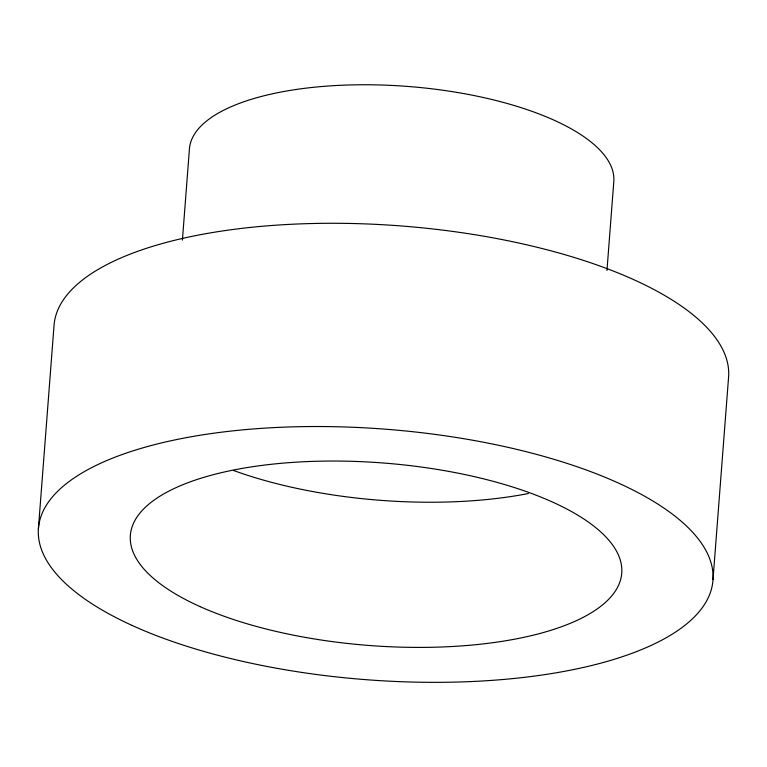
<?xml version="1.0" encoding="UTF-8"?>
<svg xmlns="http://www.w3.org/2000/svg" width="767" height="767" viewBox="0 0 767 767"><rect width="100%" height="100%" fill="white"/><g stroke="black" fill="none" stroke-linecap="round" stroke-linejoin="round"><path stroke-width="1.15" d="M38.35 529.364L53.987 326.128A338.266 125.625 4.4 0 1 398.572 225.757A338.266 125.625 4.4 0 1 728.65 376.252L713.013 579.497M182.412 240.119L189.391 149.46A212.814 79.03 4.4 0 1 406.174 86.316A212.814 79.03 4.4 0 1 613.849 181.002L606.965 270.463M528.377 493.526A246.418 91.513 4.4 0 1 233.408 470.42M200.024 606.592A246.418 91.513 4.4 0 0 612.632 594.789A246.418 91.513 4.4 0 0 315.486 461.293A246.418 91.513 4.4 0 0 200.024 606.592M132.029 625.402A338.266 125.625 4.4 0 0 699.638 611.107A338.266 125.625 4.4 0 0 295.372 426.788A338.266 125.625 4.4 0 0 132.029 625.402"/></g></svg>
